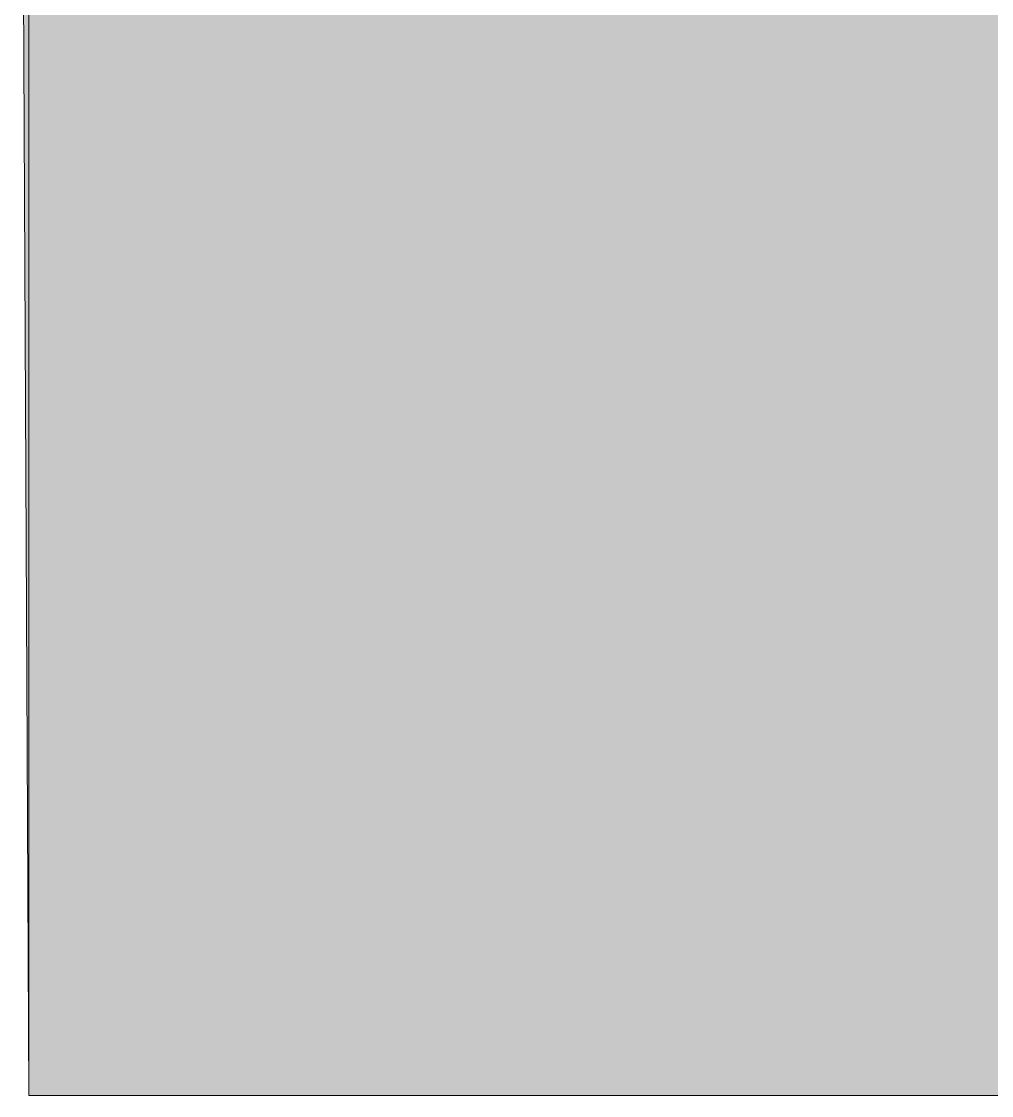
# Model space of a CAD drawing. Header units: millimetres. Extents: x 239748 to 326588, y -19262 to 5561.
# Drawn here: x 297360 to 306660, y -19262 to -8969 of the extents above; entities that cross this region are included whole.
import ezdxf

# ---------------------------------------------------------------- set-up
doc = ezdxf.new("R2010")
doc.units = ezdxf.units.MM
doc.header["$MEASUREMENT"] = 0
doc.layers.add('New_2D Drafting - General_Pen_No__1', color=7, linetype='Continuous', lineweight=13)
for name, color, linetype, lineweight, true_color in [('New_2D Drafting - General_Pen_No__61', 7, 'Continuous', 20, 0x6a6a6a), ('New_Site & Landscape - Terrain_Pen_No__180', 7, 'Continuous', 15, 0xd6cda7), ('New_Site & Landscape - Terrain_Pen_No__93', 7, 'Continuous', 13, 0xa2a233)]:
    doc.layers.add(name, color=color, linetype=linetype, lineweight=lineweight, true_color=true_color)

msp = doc.modelspace()

# ---------------------------------------------------------------- hatches: boundary and pattern name
at = {"layer": 'New_2D Drafting - General_Pen_No__61', "linetype": 'Continuous', "lineweight": 20, "true_color": 0x6a6a6a}
h = msp.add_hatch(dxfattribs=at)
h.set_pattern_fill('Dashed_0002', color=251, style=0, pattern_type=2)
h.set_pattern_definition([(45, (649171.04, -4123.63), (-183.84776, 183.84776), [195, -65]), (45, (649171.04, -3939.78), (-183.84776, 183.84776), [195, -65])])
h.paths.add_polyline_path([(304790.6827, -4460.3759), (297360.3741, -4696.2383), (297432.4505, -19262.3247), (325883.6342, -19262.3247), (325883.2965, -4496.7853), (312832.5286, -4370.8818), (307073.8019, -4409.8695)])
at = {"layer": 'New_Site & Landscape - Terrain_Pen_No__180', "linetype": 'Continuous', "lineweight": 0, "true_color": 0x353329}
msp.add_hatch(color=250, dxfattribs=at).paths.add_polyline_path([(297432.4505, -19262.3247), (325883.6342, -19262.3247), (325883.6342, -4496.7884), (313274.2348, -4382.3441), (308962.5578, -4382.3438), (306735.3088, -4414.8025), (302168.1642, -4521.8361), (298486.9827, -4705.949), (297432.4505, -4713.9502)])

# ---------------------------------------------------------------- linework, layer by layer
at = {"layer": 'New_2D Drafting - General_Pen_No__1', "color": 7, "linetype": 'Continuous', "lineweight": 13, "flags": 128}
msp.add_lwpolyline([(304790.6827, -4460.3759), (297360.3741, -4696.2383), (297432.4505, -19262.3247), (325883.6342, -19262.3247), (325883.2965, -4496.7853), (312832.5286, -4370.8818), (307073.8019, -4409.8695)], close=True, dxfattribs=at)
at = {"layer": 'New_Site & Landscape - Terrain_Pen_No__93', "color": 55, "linetype": 'Continuous', "lineweight": 13, "true_color": 0xa2a233}
for p in [(297432.4505, -4713.9502), (325883.6342, -19262.3247)]:
    msp.add_line(p, (297432.4505, -19262.3247), dxfattribs=at)

doc.saveas('drawing.dxf')
